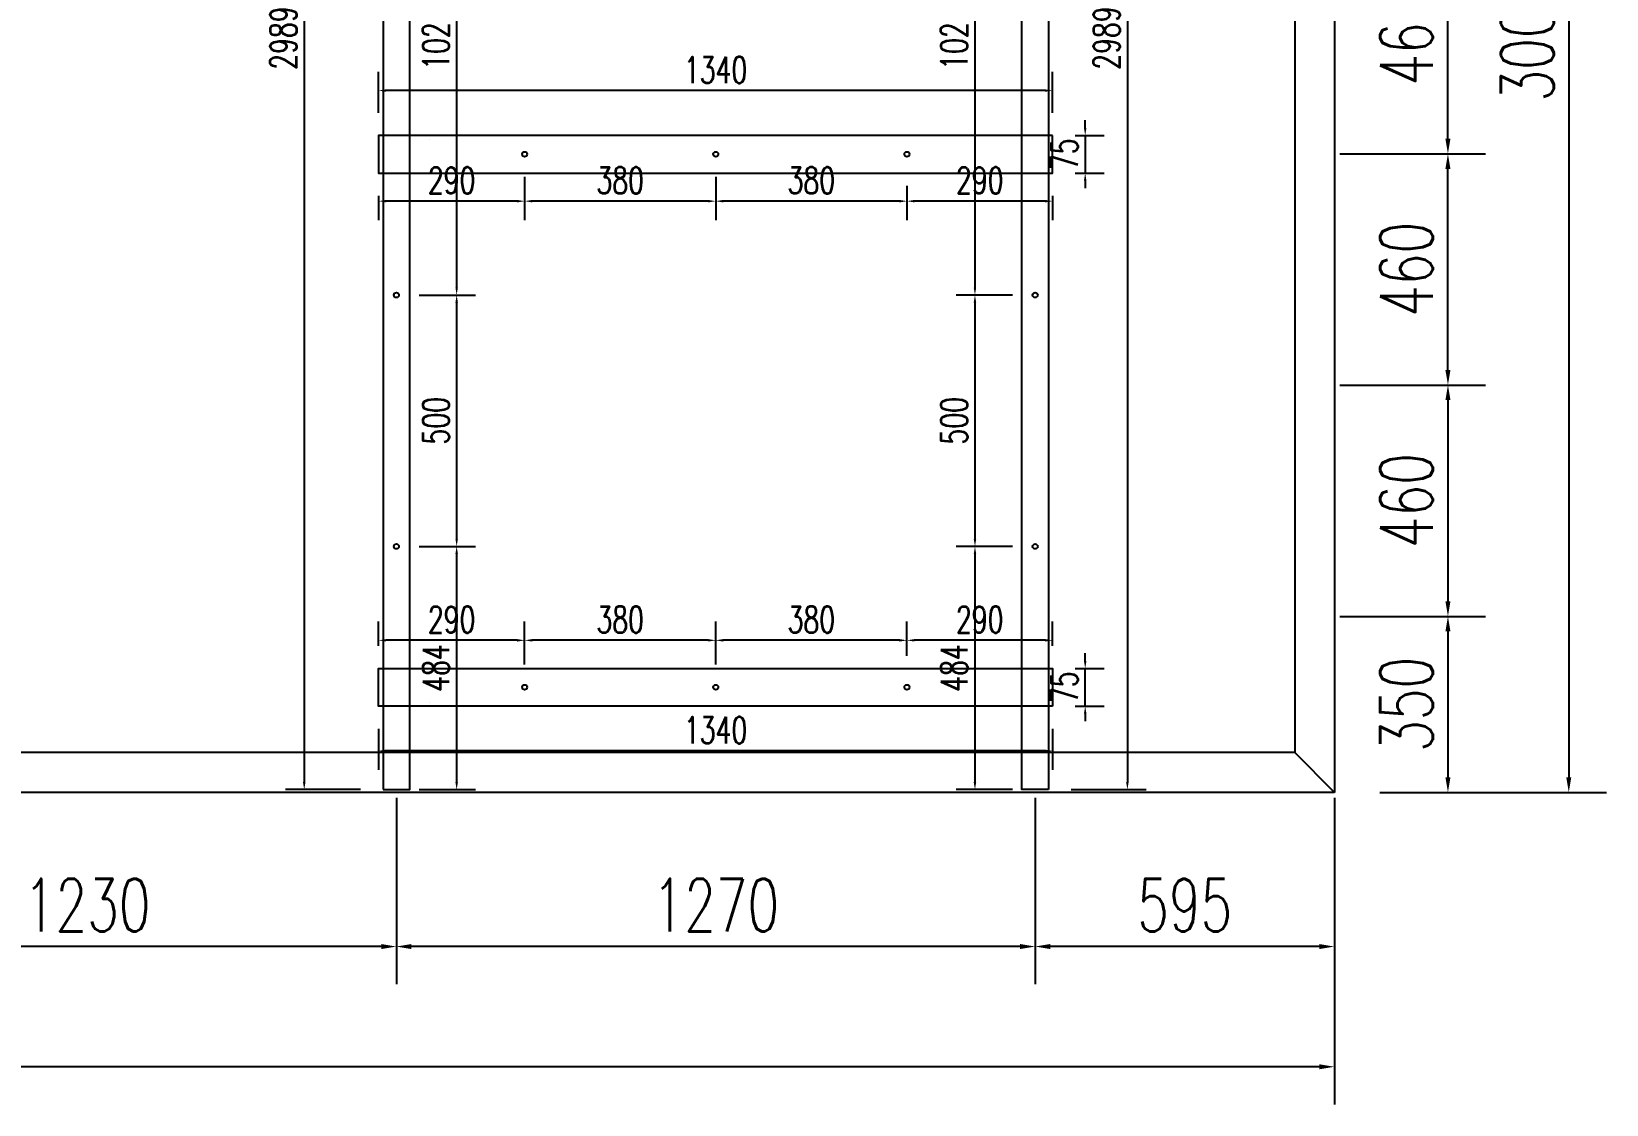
# Model space of a CAD drawing. Header units: millimetres. Extents: x 20612 to 158249, y -13511 to 156976.
# Drawn here: x 54452 to 57584, y 4858 to 6992 of the extents above; entities that cross this region are included whole.
import ezdxf

# ---------------------------------------------------------------- set-up
doc = ezdxf.new("R2010")
doc.units = ezdxf.units.MM
doc.header["$LTSCALE"] = 10
doc.layers.add('W-bridge approach引桥', color=4, linetype='Continuous')
doc.layers.add('W-STEEL_FRAME钢架', color=3, linetype='Continuous')
doc.styles.add('STANDARD_T3', font='simplex.shx', dxfattribs={"width": 0.7, "bigfont": 'hztxt.shx'})
doc.dimstyles.new('W&&15', dxfattribs={"dimtxt": 52.5, "dimasz": 15, "dimexe": 37.5, "dimexo": 45, "dimgap": 15, "dimtad": 1, "dimdec": 0, "dimzin": 0, "dimdsep": 46, "dimtxsty": 'STANDARD_T3', "dimcen": 0.09, "dimclrd": 1, "dimclre": 1, "dimclrt": 7, "dimazin": 2, "dimtfac": 1, "dimtdec": 0, "dimtix": 1, "dimtmove": 2, "dimatfit": 3, "dimfxl": 100, "dimtolj": 1, "dimtzin": 0, "dimarcsym": 0})
doc.dimstyles.new('W&&30', dxfattribs={"dimtxt": 105, "dimasz": 30, "dimexe": 75, "dimexo": 90, "dimgap": 30, "dimtad": 1, "dimdec": 0, "dimzin": 0, "dimdsep": 46, "dimtxsty": 'STANDARD_T3', "dimcen": 0.09, "dimclrd": 1, "dimclre": 1, "dimclrt": 7, "dimazin": 2, "dimtfac": 1, "dimtdec": 0, "dimtix": 1, "dimtmove": 2, "dimatfit": 3, "dimfxl": 100, "dimtolj": 1, "dimtzin": 0, "dimarcsym": 0})

# ---------------------------------------------------------------- blocks, each defined once
blk = doc.blocks.new('*D642')
at = {"layer": 'Defpoints', "color": 0, "transparency": 16777216}
for p in [(55142.2, 5649.9), (56482.2, 5649.9), (55142.2, 5560.9)]:
    blk.add_point(p, dxfattribs=at)
at = {"layer": 'W-bridge approach引桥', "color": 1, "lineweight": -2, "transparency": 16777216}
for p, q in [((55142.2, 5604.9), (55142.2, 5523.4)), ((56482.2, 5604.9), (56482.2, 5523.4)), ((56467.2, 5560.9), (55157.2, 5560.9))]:
    blk.add_line(p, q, dxfattribs=at)
at = {"layer": 'W-bridge approach引桥', "color": 1, "transparency": 16777216}
for points in [[(55157.2, 5563.4), (55157.2, 5558.4), (55142.2, 5560.9)], [(56467.2, 5563.4), (56467.2, 5558.4), (56482.2, 5560.9)]]:
    blk.add_solid(points, dxfattribs=at)
at = {"layer": 'W-bridge approach引桥', "color": 7, "transparency": 16777216, "insert": (55812.2, 5602.1), "char_height": 52.5, "attachment_point": 5, "style": 'STANDARD_T3'}
blk.add_mtext('\\A1;1340', dxfattribs=at)
blk = doc.blocks.new('*D643')
at = {"layer": 'Defpoints', "color": 0, "transparency": 16777216}
for p in [(56192.7, 5780.7), (56192.7, 5704.9), (56482.2, 5724.9)]:
    blk.add_point(p, dxfattribs=at)
at = {"layer": 'W-bridge approach引桥', "color": 1, "lineweight": -2, "transparency": 16777216}
for p, q in [((56192.7, 5749.9), (56192.7, 5818.2)), ((56482.2, 5769.9), (56482.2, 5818.2)), ((56467.2, 5780.7), (56207.7, 5780.7))]:
    blk.add_line(p, q, dxfattribs=at)
at = {"layer": 'W-bridge approach引桥', "color": 1, "transparency": 16777216}
for points in [[(56207.7, 5783.2), (56207.7, 5778.2), (56192.7, 5780.7)], [(56467.2, 5783.2), (56467.2, 5778.2), (56482.2, 5780.7)]]:
    blk.add_solid(points, dxfattribs=at)
at = {"layer": 'W-bridge approach引桥', "color": 7, "transparency": 16777216, "insert": (56337.5, 5822), "char_height": 52.5, "attachment_point": 5, "style": 'STANDARD_T3'}
blk.add_mtext('\\A1;290', dxfattribs=at)
blk = doc.blocks.new('*D644')
at = {"layer": 'Defpoints', "color": 0, "transparency": 16777216}
for p in [(55812.7, 5780.7), (56192.7, 5704.9), (55812.7, 5687.4)]:
    blk.add_point(p, dxfattribs=at)
at = {"layer": 'W-bridge approach引桥', "color": 1, "lineweight": -2, "transparency": 16777216}
for p, q in [((55812.7, 5732.4), (55812.7, 5818.2)), ((56192.7, 5749.9), (56192.7, 5818.2)), ((56177.7, 5780.7), (55827.7, 5780.7))]:
    blk.add_line(p, q, dxfattribs=at)
at = {"layer": 'W-bridge approach引桥', "color": 1, "transparency": 16777216}
for points in [[(55827.7, 5783.2), (55827.7, 5778.2), (55812.7, 5780.7)], [(56177.7, 5783.2), (56177.7, 5778.2), (56192.7, 5780.7)]]:
    blk.add_solid(points, dxfattribs=at)
at = {"layer": 'W-bridge approach引桥', "color": 7, "transparency": 16777216, "insert": (56002.7, 5822), "char_height": 52.5, "attachment_point": 5, "style": 'STANDARD_T3'}
blk.add_mtext('\\A1;380', dxfattribs=at)
blk = doc.blocks.new('*D645')
at = {"layer": 'Defpoints', "color": 0, "transparency": 16777216}
for p in [(55432.7, 5780.7), (55432.7, 5687.4), (55812.7, 5687.4)]:
    blk.add_point(p, dxfattribs=at)
at = {"layer": 'W-bridge approach引桥', "color": 1, "lineweight": -2, "transparency": 16777216}
for p, q in [((55432.7, 5732.4), (55432.7, 5818.2)), ((55812.7, 5732.4), (55812.7, 5818.2)), ((55797.7, 5780.7), (55447.7, 5780.7))]:
    blk.add_line(p, q, dxfattribs=at)
at = {"layer": 'W-bridge approach引桥', "color": 1, "transparency": 16777216}
for points in [[(55447.7, 5783.2), (55447.7, 5778.2), (55432.7, 5780.7)], [(55797.7, 5783.2), (55797.7, 5778.2), (55812.7, 5780.7)]]:
    blk.add_solid(points, dxfattribs=at)
at = {"layer": 'W-bridge approach引桥', "color": 7, "transparency": 16777216, "insert": (55622.7, 5822), "char_height": 52.5, "attachment_point": 5, "style": 'STANDARD_T3'}
blk.add_mtext('\\A1;380', dxfattribs=at)
blk = doc.blocks.new('*D646')
at = {"layer": 'Defpoints', "color": 0, "transparency": 16777216}
for p in [(55142.2, 5780.7), (55142.2, 5724.9), (55432.7, 5687.4)]:
    blk.add_point(p, dxfattribs=at)
at = {"layer": 'W-bridge approach引桥', "color": 1, "lineweight": -2, "transparency": 16777216}
for p, q in [((55142.2, 5769.9), (55142.2, 5818.2)), ((55432.7, 5732.4), (55432.7, 5818.2)), ((55417.7, 5780.7), (55157.2, 5780.7))]:
    blk.add_line(p, q, dxfattribs=at)
at = {"layer": 'W-bridge approach引桥', "color": 1, "transparency": 16777216}
for points in [[(55157.2, 5783.2), (55157.2, 5778.2), (55142.2, 5780.7)], [(55417.7, 5783.2), (55417.7, 5778.2), (55432.7, 5780.7)]]:
    blk.add_solid(points, dxfattribs=at)
at = {"layer": 'W-bridge approach引桥', "color": 7, "transparency": 16777216, "insert": (55287.5, 5822), "char_height": 52.5, "attachment_point": 5, "style": 'STANDARD_T3'}
blk.add_mtext('\\A1;290', dxfattribs=at)
blk = doc.blocks.new('*D581')
at = {"layer": 'Defpoints', "color": 0, "transparency": 16777216}
for p in [(56482.2, 5724.9), (56547.2, 5724.9), (56482.2, 5649.9)]:
    blk.add_point(p, dxfattribs=at)
at = {"layer": 'W-bridge approach引桥', "color": 1, "lineweight": -2, "transparency": 16777216}
for p, q in [((56547.2, 5739.9), (56547.2, 5754.9)), ((56527.2, 5724.9), (56584.7, 5724.9)), ((56547.2, 5649.9), (56547.2, 5724.9)), ((56527.2, 5649.9), (56584.7, 5649.9)), ((56547.2, 5634.9), (56547.2, 5619.9))]:
    blk.add_line(p, q, dxfattribs=at)
at = {"layer": 'W-bridge approach引桥', "color": 1, "transparency": 16777216}
for points in [[(56544.7, 5739.9), (56549.7, 5739.9), (56547.2, 5724.9)], [(56544.7, 5634.9), (56549.7, 5634.9), (56547.2, 5649.9)]]:
    blk.add_solid(points, dxfattribs=at)
at = {"layer": 'W-bridge approach引桥', "color": 7, "transparency": 16777216, "insert": (56506, 5687.4), "char_height": 52.5, "attachment_point": 5, "rotation": 90, "style": 'STANDARD_T3'}
blk.add_mtext('\\A1;75', dxfattribs=at)
blk = doc.blocks.new('*D647')
at = {"layer": 'Defpoints', "color": 0, "transparency": 16777216}
for p in [(56474.2, 8472.9), (56474.2, 5483.9), (56631.1, 5483.9)]:
    blk.add_point(p, dxfattribs=at)
at = {"layer": 'W-bridge approach引桥', "color": 1, "lineweight": -2, "transparency": 16777216}
for p, q in [((56519.2, 8472.9), (56668.6, 8472.9)), ((56631.1, 8457.9), (56631.1, 5498.9)), ((56519.2, 5483.9), (56668.6, 5483.9))]:
    blk.add_line(p, q, dxfattribs=at)
at = {"layer": 'W-bridge approach引桥', "color": 1, "transparency": 16777216}
for points in [[(56628.6, 8457.9), (56633.6, 8457.9), (56631.1, 8472.9)], [(56628.6, 5498.9), (56633.6, 5498.9), (56631.1, 5483.9)]]:
    blk.add_solid(points, dxfattribs=at)
at = {"layer": 'W-bridge approach引桥', "color": 7, "transparency": 16777216, "insert": (56589.9, 6978.4), "char_height": 52.5, "attachment_point": 5, "rotation": 90, "style": 'STANDARD_T3'}
blk.add_mtext('\\A1;2989', dxfattribs=at)
blk = doc.blocks.new('*D650')
at = {"layer": 'Defpoints', "color": 0, "transparency": 16777216}
for p in [(56447.7, 7489.4), (56328, 6467.4), (56447.7, 6467.4)]:
    blk.add_point(p, dxfattribs=at)
at = {"layer": 'W-bridge approach引桥', "color": 1, "lineweight": -2, "transparency": 16777216}
for p, q in [((56402.7, 7489.4), (56290.5, 7489.4)), ((56328, 7474.4), (56328, 6482.4)), ((56402.7, 6467.4), (56290.5, 6467.4))]:
    blk.add_line(p, q, dxfattribs=at)
at = {"layer": 'W-bridge approach引桥', "color": 1, "transparency": 16777216}
for points in [[(56325.5, 7474.4), (56330.5, 7474.4), (56328, 7489.4)], [(56325.5, 6482.4), (56330.5, 6482.4), (56328, 6467.4)]]:
    blk.add_solid(points, dxfattribs=at)
at = {"layer": 'W-bridge approach引桥', "color": 7, "transparency": 16777216, "insert": (56286.7, 6978.4), "char_height": 52.5, "attachment_point": 5, "rotation": 90, "style": 'STANDARD_T3'}
blk.add_mtext('\\A1;1022', dxfattribs=at)
blk = doc.blocks.new('*D651')
at = {"layer": 'Defpoints', "color": 0, "transparency": 16777216}
for p in [(56447.7, 6467.4), (56328, 5967.4), (56447.7, 5967.4)]:
    blk.add_point(p, dxfattribs=at)
at = {"layer": 'W-bridge approach引桥', "color": 1, "lineweight": -2, "transparency": 16777216}
for p, q in [((56402.7, 6467.4), (56290.5, 6467.4)), ((56328, 6452.4), (56328, 5982.4)), ((56402.7, 5967.4), (56290.5, 5967.4))]:
    blk.add_line(p, q, dxfattribs=at)
at = {"layer": 'W-bridge approach引桥', "color": 1, "transparency": 16777216}
for points in [[(56325.5, 6452.4), (56330.5, 6452.4), (56328, 6467.4)], [(56325.5, 5982.4), (56330.5, 5982.4), (56328, 5967.4)]]:
    blk.add_solid(points, dxfattribs=at)
at = {"layer": 'W-bridge approach引桥', "color": 7, "transparency": 16777216, "insert": (56286.7, 6217.4), "char_height": 52.5, "attachment_point": 5, "rotation": 90, "style": 'STANDARD_T3'}
blk.add_mtext('\\A1;500', dxfattribs=at)
blk = doc.blocks.new('*D652')
at = {"layer": 'Defpoints', "color": 0, "transparency": 16777216}
for p in [(56447.7, 5967.4), (56328, 5483.9), (56447.7, 5483.9)]:
    blk.add_point(p, dxfattribs=at)
at = {"layer": 'W-bridge approach引桥', "color": 1, "lineweight": -2, "transparency": 16777216}
for p, q in [((56402.7, 5967.4), (56290.5, 5967.4)), ((56328, 5952.4), (56328, 5498.9)), ((56402.7, 5483.9), (56290.5, 5483.9))]:
    blk.add_line(p, q, dxfattribs=at)
at = {"layer": 'W-bridge approach引桥', "color": 1, "transparency": 16777216}
for points in [[(56325.5, 5952.4), (56330.5, 5952.4), (56328, 5967.4)], [(56325.5, 5498.9), (56330.5, 5498.9), (56328, 5483.9)]]:
    blk.add_solid(points, dxfattribs=at)
at = {"layer": 'W-bridge approach引桥', "color": 7, "transparency": 16777216, "insert": (56286.7, 5725.7), "char_height": 52.5, "attachment_point": 5, "rotation": 90, "style": 'STANDARD_T3'}
blk.add_mtext('\\A1;484', dxfattribs=at)
blk = doc.blocks.new('*D590')
at = {"color": 1, "lineweight": -2, "transparency": 16777216}
for p, q in [((56447.7, 5467.4), (56447.7, 5096.7)), ((57042.7, 5467.4), (57042.7, 5096.7)), ((57012.7, 5171.7), (56477.7, 5171.7))]:
    blk.add_line(p, q, dxfattribs=at)
at = {"color": 1, "transparency": 16777216}
for points in [[(56477.7, 5176.7), (56477.7, 5166.7), (56447.7, 5171.7)], [(57012.7, 5176.7), (57012.7, 5166.7), (57042.7, 5171.7)]]:
    blk.add_solid(points, dxfattribs=at)
at = {"layer": 'Defpoints', "color": 0, "transparency": 16777216}
for p in [(56447.7, 5557.4), (57042.7, 5557.4), (56447.7, 5171.7)]:
    blk.add_point(p, dxfattribs=at)
at = {"color": 7, "transparency": 16777216, "insert": (56745.2, 5254.2), "char_height": 105, "attachment_point": 5, "style": 'STANDARD_T3'}
blk.add_mtext('\\A1;595', dxfattribs=at)
blk = doc.blocks.new('*D559')
at = {"color": 1, "lineweight": -2, "transparency": 16777216}
for p, q in [((55177.7, 5467.4), (55177.7, 5096.7)), ((56447.7, 5467.4), (56447.7, 5096.7)), ((56417.7, 5171.7), (55207.7, 5171.7))]:
    blk.add_line(p, q, dxfattribs=at)
at = {"color": 1, "transparency": 16777216}
for points in [[(55207.7, 5176.7), (55207.7, 5166.7), (55177.7, 5171.7)], [(56417.7, 5176.7), (56417.7, 5166.7), (56447.7, 5171.7)]]:
    blk.add_solid(points, dxfattribs=at)
at = {"layer": 'Defpoints', "color": 0, "transparency": 16777216}
for p in [(55177.7, 5557.4), (56447.7, 5557.4), (55177.7, 5171.7)]:
    blk.add_point(p, dxfattribs=at)
at = {"color": 7, "transparency": 16777216, "insert": (55812.7, 5254.2), "char_height": 105, "attachment_point": 5, "style": 'STANDARD_T3'}
blk.add_mtext('\\A1;1270', dxfattribs=at)
blk = doc.blocks.new('*D560')
at = {"color": 1, "lineweight": -2, "transparency": 16777216}
for p, q in [((53947.7, 5467.4), (53947.7, 5096.7)), ((55177.7, 5467.4), (55177.7, 5096.7)), ((55147.7, 5171.7), (53977.7, 5171.7))]:
    blk.add_line(p, q, dxfattribs=at)
at = {"color": 1, "transparency": 16777216}
for points in [[(53977.7, 5176.7), (53977.7, 5166.7), (53947.7, 5171.7)], [(55147.7, 5176.7), (55147.7, 5166.7), (55177.7, 5171.7)]]:
    blk.add_solid(points, dxfattribs=at)
at = {"layer": 'Defpoints', "color": 0, "transparency": 16777216}
for p in [(53947.7, 5557.4), (55177.7, 5557.4), (53947.7, 5171.7)]:
    blk.add_point(p, dxfattribs=at)
at = {"color": 7, "transparency": 16777216, "insert": (54562.7, 5254.2), "char_height": 105, "attachment_point": 5, "style": 'STANDARD_T3'}
blk.add_mtext('\\A1;1230', dxfattribs=at)
blk = doc.blocks.new('*D591')
at = {"color": 1, "lineweight": -2, "transparency": 16777216}
for p, q in [((57132.7, 8478.4), (57583.7, 8478.4)), ((57508.7, 8448.4), (57508.7, 5508.4)), ((57132.7, 5478.4), (57583.7, 5478.4))]:
    blk.add_line(p, q, dxfattribs=at)
at = {"color": 1, "transparency": 16777216}
for points in [[(57503.7, 8448.4), (57513.7, 8448.4), (57508.7, 8478.4)], [(57503.7, 5508.4), (57513.7, 5508.4), (57508.7, 5478.4)]]:
    blk.add_solid(points, dxfattribs=at)
at = {"layer": 'Defpoints', "color": 0, "transparency": 16777216}
for p in [(57042.7, 8478.4), (57042.7, 5478.4), (57508.7, 5478.4)]:
    blk.add_point(p, dxfattribs=at)
at = {"color": 7, "transparency": 16777216, "insert": (57426.2, 6978.4), "char_height": 105, "attachment_point": 5, "rotation": 90, "style": 'STANDARD_T3'}
blk.add_mtext('\\A1;3000', dxfattribs=at)
blk = doc.blocks.new('*D566')
at = {"color": 1, "lineweight": -2, "transparency": 16777216}
for p, q in [((57053.7, 6748.4), (57343.4, 6748.4)), ((57268.4, 6318.4), (57268.4, 6718.4)), ((57053.7, 6288.4), (57343.4, 6288.4))]:
    blk.add_line(p, q, dxfattribs=at)
at = {"color": 1, "transparency": 16777216}
for points in [[(57263.4, 6718.4), (57273.4, 6718.4), (57268.4, 6748.4)], [(57263.4, 6318.4), (57273.4, 6318.4), (57268.4, 6288.4)]]:
    blk.add_solid(points, dxfattribs=at)
at = {"layer": 'Defpoints', "color": 0, "transparency": 16777216}
for p in [(56963.7, 6748.4), (57268.4, 6748.4), (56963.7, 6288.4)]:
    blk.add_point(p, dxfattribs=at)
at = {"color": 7, "transparency": 16777216, "insert": (57185.9, 6518.4), "char_height": 105, "attachment_point": 5, "rotation": 90, "style": 'STANDARD_T3'}
blk.add_mtext('\\A1;460', dxfattribs=at)
blk = doc.blocks.new('*D567')
at = {"color": 1, "lineweight": -2, "transparency": 16777216}
for p, q in [((57053.7, 7208.4), (57343.4, 7208.4)), ((57268.4, 6778.4), (57268.4, 7178.4)), ((57053.7, 6748.4), (57343.4, 6748.4))]:
    blk.add_line(p, q, dxfattribs=at)
at = {"color": 1, "transparency": 16777216}
for points in [[(57263.4, 7178.4), (57273.4, 7178.4), (57268.4, 7208.4)], [(57263.4, 6778.4), (57273.4, 6778.4), (57268.4, 6748.4)]]:
    blk.add_solid(points, dxfattribs=at)
at = {"layer": 'Defpoints', "color": 0, "transparency": 16777216}
for p in [(56963.7, 7208.4), (57268.4, 7208.4), (56963.7, 6748.4)]:
    blk.add_point(p, dxfattribs=at)
at = {"color": 7, "transparency": 16777216, "insert": (57185.9, 6978.4), "char_height": 105, "attachment_point": 5, "rotation": 90, "style": 'STANDARD_T3'}
blk.add_mtext('\\A1;460', dxfattribs=at)
blk = doc.blocks.new('*D570')
at = {"color": 1, "lineweight": -2, "transparency": 16777216}
for p, q in [((57053.7, 5828.4), (57343.4, 5828.4)), ((57268.4, 5798.4), (57268.4, 5508.4)), ((57132.7, 5478.4), (57343.4, 5478.4))]:
    blk.add_line(p, q, dxfattribs=at)
at = {"color": 1, "transparency": 16777216}
for points in [[(57263.4, 5798.4), (57273.4, 5798.4), (57268.4, 5828.4)], [(57263.4, 5508.4), (57273.4, 5508.4), (57268.4, 5478.4)]]:
    blk.add_solid(points, dxfattribs=at)
at = {"layer": 'Defpoints', "color": 0, "transparency": 16777216}
for p in [(56963.7, 5828.4), (57042.7, 5478.4), (57268.4, 5478.4)]:
    blk.add_point(p, dxfattribs=at)
at = {"color": 7, "transparency": 16777216, "insert": (57185.9, 5653.4), "char_height": 105, "attachment_point": 5, "rotation": 90, "style": 'STANDARD_T3'}
blk.add_mtext('\\A1;350', dxfattribs=at)
blk = doc.blocks.new('*D571')
at = {"color": 1, "lineweight": -2, "transparency": 16777216}
for p, q in [((57053.7, 6288.4), (57343.4, 6288.4)), ((57268.4, 6258.4), (57268.4, 5858.4)), ((57053.7, 5828.4), (57343.4, 5828.4))]:
    blk.add_line(p, q, dxfattribs=at)
at = {"color": 1, "transparency": 16777216}
for points in [[(57263.4, 6258.4), (57273.4, 6258.4), (57268.4, 6288.4)], [(57263.4, 5858.4), (57273.4, 5858.4), (57268.4, 5828.4)]]:
    blk.add_solid(points, dxfattribs=at)
at = {"layer": 'Defpoints', "color": 0, "transparency": 16777216}
for p in [(56963.7, 6288.4), (56963.7, 5828.4), (57268.4, 5828.4)]:
    blk.add_point(p, dxfattribs=at)
at = {"color": 7, "transparency": 16777216, "insert": (57185.9, 6058.4), "char_height": 105, "attachment_point": 5, "rotation": 90, "style": 'STANDARD_T3'}
blk.add_mtext('\\A1;460', dxfattribs=at)
blk = doc.blocks.new('*D637')
at = {"color": 1, "lineweight": -2, "transparency": 16777216}
for p, q in [((47062.7, 5388.4), (47062.7, 4857.6)), ((57042.7, 5388.4), (57042.7, 4857.6)), ((57012.7, 4932.6), (47092.7, 4932.6))]:
    blk.add_line(p, q, dxfattribs=at)
at = {"color": 1, "transparency": 16777216}
for points in [[(47092.7, 4937.6), (47092.7, 4927.6), (47062.7, 4932.6)], [(57012.7, 4937.6), (57012.7, 4927.6), (57042.7, 4932.6)]]:
    blk.add_solid(points, dxfattribs=at)
at = {"layer": 'Defpoints', "color": 0, "transparency": 16777216}
for p in [(47062.7, 5478.4), (57042.7, 5478.4), (47062.7, 4932.6)]:
    blk.add_point(p, dxfattribs=at)
at = {"color": 7, "transparency": 16777216, "insert": (52052.7, 5015.1), "char_height": 105, "attachment_point": 5, "style": 'STANDARD_T3'}
blk.add_mtext('\\A1;9980', dxfattribs=at)
blk = doc.blocks.new('*D654')
at = {"layer": 'Defpoints', "color": 0, "transparency": 16777216}
for p in [(55151.2, 8472.9), (54994.4, 5483.9), (55151.2, 5483.9)]:
    blk.add_point(p, dxfattribs=at)
at = {"layer": 'W-bridge approach引桥', "color": 1, "lineweight": -2, "transparency": 16777216}
for p, q in [((55106.2, 8472.9), (54956.9, 8472.9)), ((54994.4, 8457.9), (54994.4, 5498.9)), ((55106.2, 5483.9), (54956.9, 5483.9))]:
    blk.add_line(p, q, dxfattribs=at)
at = {"layer": 'W-bridge approach引桥', "color": 1, "transparency": 16777216}
for points in [[(54991.9, 8457.9), (54996.9, 8457.9), (54994.4, 8472.9)], [(54991.9, 5498.9), (54996.9, 5498.9), (54994.4, 5483.9)]]:
    blk.add_solid(points, dxfattribs=at)
at = {"layer": 'W-bridge approach引桥', "color": 7, "transparency": 16777216, "insert": (54953.1, 6978.4), "char_height": 52.5, "attachment_point": 5, "rotation": 90, "style": 'STANDARD_T3'}
blk.add_mtext('\\A1;2989', dxfattribs=at)
blk = doc.blocks.new('*D657')
at = {"layer": 'Defpoints', "color": 0, "transparency": 16777216}
for p in [(55177.7, 7489.4), (55177.7, 6467.4), (55297.5, 6467.4)]:
    blk.add_point(p, dxfattribs=at)
at = {"layer": 'W-bridge approach引桥', "color": 1, "lineweight": -2, "transparency": 16777216}
for p, q in [((55222.7, 7489.4), (55335, 7489.4)), ((55297.5, 7474.4), (55297.5, 6482.4)), ((55222.7, 6467.4), (55335, 6467.4))]:
    blk.add_line(p, q, dxfattribs=at)
at = {"layer": 'W-bridge approach引桥', "color": 1, "transparency": 16777216}
for points in [[(55295, 7474.4), (55300, 7474.4), (55297.5, 7489.4)], [(55295, 6482.4), (55300, 6482.4), (55297.5, 6467.4)]]:
    blk.add_solid(points, dxfattribs=at)
at = {"layer": 'W-bridge approach引桥', "color": 7, "transparency": 16777216, "insert": (55256.3, 6978.4), "char_height": 52.5, "attachment_point": 5, "rotation": 90, "style": 'STANDARD_T3'}
blk.add_mtext('\\A1;1022', dxfattribs=at)
blk = doc.blocks.new('*D658')
at = {"layer": 'Defpoints', "color": 0, "transparency": 16777216}
for p in [(55177.7, 6467.4), (55177.7, 5967.4), (55297.5, 5967.4)]:
    blk.add_point(p, dxfattribs=at)
at = {"layer": 'W-bridge approach引桥', "color": 1, "lineweight": -2, "transparency": 16777216}
for p, q in [((55222.7, 6467.4), (55335, 6467.4)), ((55297.5, 6452.4), (55297.5, 5982.4)), ((55222.7, 5967.4), (55335, 5967.4))]:
    blk.add_line(p, q, dxfattribs=at)
at = {"layer": 'W-bridge approach引桥', "color": 1, "transparency": 16777216}
for points in [[(55295, 6452.4), (55300, 6452.4), (55297.5, 6467.4)], [(55295, 5982.4), (55300, 5982.4), (55297.5, 5967.4)]]:
    blk.add_solid(points, dxfattribs=at)
at = {"layer": 'W-bridge approach引桥', "color": 7, "transparency": 16777216, "insert": (55256.3, 6217.4), "char_height": 52.5, "attachment_point": 5, "rotation": 90, "style": 'STANDARD_T3'}
blk.add_mtext('\\A1;500', dxfattribs=at)
blk = doc.blocks.new('*D659')
at = {"layer": 'Defpoints', "color": 0, "transparency": 16777216}
for p in [(55177.7, 5967.4), (55177.7, 5483.9), (55297.5, 5483.9)]:
    blk.add_point(p, dxfattribs=at)
at = {"layer": 'W-bridge approach引桥', "color": 1, "lineweight": -2, "transparency": 16777216}
for p, q in [((55222.7, 5967.4), (55335, 5967.4)), ((55297.5, 5952.4), (55297.5, 5498.9)), ((55222.7, 5483.9), (55335, 5483.9))]:
    blk.add_line(p, q, dxfattribs=at)
at = {"layer": 'W-bridge approach引桥', "color": 1, "transparency": 16777216}
for points in [[(55295, 5952.4), (55300, 5952.4), (55297.5, 5967.4)], [(55295, 5498.9), (55300, 5498.9), (55297.5, 5483.9)]]:
    blk.add_solid(points, dxfattribs=at)
at = {"layer": 'W-bridge approach引桥', "color": 7, "transparency": 16777216, "insert": (55256.3, 5725.7), "char_height": 52.5, "attachment_point": 5, "rotation": 90, "style": 'STANDARD_T3'}
blk.add_mtext('\\A1;484', dxfattribs=at)
blk = doc.blocks.new('*D661')
at = {"layer": 'Defpoints', "color": 0, "transparency": 16777216}
for p in [(55142.2, 6874), (55142.2, 6784.9), (56482.2, 6784.9)]:
    blk.add_point(p, dxfattribs=at)
at = {"layer": 'W-bridge approach引桥', "color": 1, "lineweight": -2, "transparency": 16777216}
for p, q in [((55142.2, 6829.9), (55142.2, 6911.5)), ((56482.2, 6829.9), (56482.2, 6911.5)), ((56467.2, 6874), (55157.2, 6874))]:
    blk.add_line(p, q, dxfattribs=at)
at = {"layer": 'W-bridge approach引桥', "color": 1, "transparency": 16777216}
for points in [[(55157.2, 6876.5), (55157.2, 6871.5), (55142.2, 6874)], [(56467.2, 6876.5), (56467.2, 6871.5), (56482.2, 6874)]]:
    blk.add_solid(points, dxfattribs=at)
at = {"layer": 'W-bridge approach引桥', "color": 7, "transparency": 16777216, "insert": (55812.2, 6915.2), "char_height": 52.5, "attachment_point": 5, "style": 'STANDARD_T3'}
blk.add_mtext('\\A1;1340', dxfattribs=at)
blk = doc.blocks.new('*D662')
at = {"layer": 'Defpoints', "color": 0, "transparency": 16777216}
for p in [(56192.7, 6729.9), (56482.2, 6709.9), (56192.7, 6654.1)]:
    blk.add_point(p, dxfattribs=at)
at = {"layer": 'W-bridge approach引桥', "color": 1, "lineweight": -2, "transparency": 16777216}
for p, q in [((56192.7, 6684.9), (56192.7, 6616.6)), ((56467.2, 6654.1), (56207.7, 6654.1)), ((56482.2, 6664.9), (56482.2, 6616.6))]:
    blk.add_line(p, q, dxfattribs=at)
at = {"layer": 'W-bridge approach引桥', "color": 1, "transparency": 16777216}
for points in [[(56207.7, 6656.6), (56207.7, 6651.6), (56192.7, 6654.1)], [(56467.2, 6656.6), (56467.2, 6651.6), (56482.2, 6654.1)]]:
    blk.add_solid(points, dxfattribs=at)
at = {"layer": 'W-bridge approach引桥', "color": 7, "transparency": 16777216, "insert": (56337.5, 6695.4), "char_height": 52.5, "attachment_point": 5, "style": 'STANDARD_T3'}
blk.add_mtext('\\A1;290', dxfattribs=at)
blk = doc.blocks.new('*D663')
at = {"layer": 'Defpoints', "color": 0, "transparency": 16777216}
for p in [(55812.7, 6747.4), (56192.7, 6729.9), (55812.7, 6654.1)]:
    blk.add_point(p, dxfattribs=at)
at = {"layer": 'W-bridge approach引桥', "color": 1, "lineweight": -2, "transparency": 16777216}
for p, q in [((55812.7, 6702.4), (55812.7, 6616.6)), ((56192.7, 6684.9), (56192.7, 6616.6)), ((56177.7, 6654.1), (55827.7, 6654.1))]:
    blk.add_line(p, q, dxfattribs=at)
at = {"layer": 'W-bridge approach引桥', "color": 1, "transparency": 16777216}
for points in [[(55827.7, 6656.6), (55827.7, 6651.6), (55812.7, 6654.1)], [(56177.7, 6656.6), (56177.7, 6651.6), (56192.7, 6654.1)]]:
    blk.add_solid(points, dxfattribs=at)
at = {"layer": 'W-bridge approach引桥', "color": 7, "transparency": 16777216, "insert": (56002.7, 6695.4), "char_height": 52.5, "attachment_point": 5, "style": 'STANDARD_T3'}
blk.add_mtext('\\A1;380', dxfattribs=at)
blk = doc.blocks.new('*D664')
at = {"layer": 'Defpoints', "color": 0, "transparency": 16777216}
for p in [(55432.7, 6747.4), (55812.7, 6747.4), (55432.7, 6654.1)]:
    blk.add_point(p, dxfattribs=at)
at = {"layer": 'W-bridge approach引桥', "color": 1, "lineweight": -2, "transparency": 16777216}
for p, q in [((55432.7, 6702.4), (55432.7, 6616.6)), ((55812.7, 6702.4), (55812.7, 6616.6)), ((55797.7, 6654.1), (55447.7, 6654.1))]:
    blk.add_line(p, q, dxfattribs=at)
at = {"layer": 'W-bridge approach引桥', "color": 1, "transparency": 16777216}
for points in [[(55447.7, 6656.6), (55447.7, 6651.6), (55432.7, 6654.1)], [(55797.7, 6656.6), (55797.7, 6651.6), (55812.7, 6654.1)]]:
    blk.add_solid(points, dxfattribs=at)
at = {"layer": 'W-bridge approach引桥', "color": 7, "transparency": 16777216, "insert": (55622.7, 6695.4), "char_height": 52.5, "attachment_point": 5, "style": 'STANDARD_T3'}
blk.add_mtext('\\A1;380', dxfattribs=at)
blk = doc.blocks.new('*D665')
at = {"layer": 'Defpoints', "color": 0, "transparency": 16777216}
for p in [(55432.7, 6747.4), (55142.2, 6709.9), (55142.2, 6654.1)]:
    blk.add_point(p, dxfattribs=at)
at = {"layer": 'W-bridge approach引桥', "color": 1, "lineweight": -2, "transparency": 16777216}
for p, q in [((55432.7, 6702.4), (55432.7, 6616.6)), ((55142.2, 6664.9), (55142.2, 6616.6)), ((55417.7, 6654.1), (55157.2, 6654.1))]:
    blk.add_line(p, q, dxfattribs=at)
at = {"layer": 'W-bridge approach引桥', "color": 1, "transparency": 16777216}
for points in [[(55157.2, 6656.6), (55157.2, 6651.6), (55142.2, 6654.1)], [(55417.7, 6656.6), (55417.7, 6651.6), (55432.7, 6654.1)]]:
    blk.add_solid(points, dxfattribs=at)
at = {"layer": 'W-bridge approach引桥', "color": 7, "transparency": 16777216, "insert": (55287.5, 6695.4), "char_height": 52.5, "attachment_point": 5, "style": 'STANDARD_T3'}
blk.add_mtext('\\A1;290', dxfattribs=at)
blk = doc.blocks.new('*D582')
at = {"layer": 'Defpoints', "color": 0, "transparency": 16777216}
for p in [(56482.2, 6784.9), (56482.2, 6709.9), (56547.2, 6709.9)]:
    blk.add_point(p, dxfattribs=at)
at = {"layer": 'W-bridge approach引桥', "color": 1, "lineweight": -2, "transparency": 16777216}
for p, q in [((56547.2, 6799.9), (56547.2, 6814.9)), ((56527.2, 6784.9), (56584.7, 6784.9)), ((56547.2, 6784.9), (56547.2, 6709.9)), ((56527.2, 6709.9), (56584.7, 6709.9)), ((56547.2, 6694.9), (56547.2, 6679.9))]:
    blk.add_line(p, q, dxfattribs=at)
at = {"layer": 'W-bridge approach引桥', "color": 1, "transparency": 16777216}
for points in [[(56544.7, 6799.9), (56549.7, 6799.9), (56547.2, 6784.9)], [(56544.7, 6694.9), (56549.7, 6694.9), (56547.2, 6709.9)]]:
    blk.add_solid(points, dxfattribs=at)
at = {"layer": 'W-bridge approach引桥', "color": 7, "transparency": 16777216, "insert": (56506, 6747.4), "char_height": 52.5, "attachment_point": 5, "rotation": 90, "style": 'STANDARD_T3'}
blk.add_mtext('\\A1;75', dxfattribs=at)

msp = doc.modelspace()

# ---------------------------------------------------------------- linework, layer by layer
at = {"layer": 'W-bridge approach引桥'}
for centre in [(55432.7, 6747.4), (55812.7, 6747.4), (56192.7, 6747.4), (55177.7, 6467.4), (56447.7, 6467.4), (55177.7, 5967.4), (56447.7, 5967.4), (55432.7, 5687.4), (55812.7, 5687.4), (56192.7, 5687.4)]:
    msp.add_circle(centre, 5, dxfattribs=at)
at = {"layer": 'W-STEEL_FRAME钢架', "color": 2}
for p, q in [((55243.7, 6777.4), (55243.7, 6777.4)), ((55243.7, 5657.4), (55243.7, 5657.4))]:
    msp.add_line(p, q, dxfattribs=at)
at = {"layer": 'W-STEEL_FRAME钢架'}
msp.add_line((57042.7, 5478.4), (56963.7, 5557.4), dxfattribs=at)
for points in [[(57042.7, 5478.4), (47062.7, 5478.4), (47062.7, 8478.4), (57042.7, 8478.4)], [(55151.2, 5483.9), (55204.2, 5483.9), (55204.2, 8472.9), (55151.2, 8472.9)], [(56474.2, 5483.9), (56421.2, 5483.9), (56421.2, 8472.9), (56474.2, 8472.9)], [(56963.7, 5557.4), (47141.7, 5557.4), (47141.7, 8399.4), (56963.7, 8399.4)]]:
    msp.add_lwpolyline(points, close=True, dxfattribs=at)
at = {"layer": 'W-STEEL_FRAME钢架', "color": 2}
for points in [[(56482.2, 6784.9), (55142.2, 6784.9), (55142.2, 6709.9), (56482.2, 6709.9)], [(56482.2, 5649.9), (55142.2, 5649.9), (55142.2, 5724.9), (56482.2, 5724.9)]]:
    msp.add_lwpolyline(points, close=True, dxfattribs=at)

# ---------------------------------------------------------------- dimensions: what is measured, and where the dimension line sits
for base, p1, p2, angle, picture, middle in [((57508.7, 5478.4), (57042.7, 8478.4), (57042.7, 5478.4), 90, '*D591', (57426.2, 6978.4)), ((57268.4, 7208.4), (56963.7, 6748.4), (56963.7, 7208.4), 90, '*D567', (57185.9, 6978.4)), ((57268.4, 6748.4), (56963.7, 6288.4), (56963.7, 6748.4), 90, '*D566', (57185.9, 6518.4)), ((57268.4, 5828.4), (56963.7, 6288.4), (56963.7, 5828.4), 90, '*D571', (57185.9, 6058.4)), ((57268.4, 5478.4), (56963.7, 5828.4), (57042.7, 5478.4), 90, '*D570', (57185.9, 5653.4)), ((53947.7, 5171.7), (55177.7, 5557.4), (53947.7, 5557.4), 180, '*D560', (54562.7, 5254.2)), ((55177.7, 5171.7), (56447.7, 5557.4), (55177.7, 5557.4), 180, '*D559', (55812.7, 5254.2)), ((56447.7, 5171.7), (57042.7, 5557.4), (56447.7, 5557.4), 180, '*D590', (56745.2, 5254.2)), ((47062.7, 4932.6), (57042.7, 5478.4), (47062.7, 5478.4), 180, '*D637', (52052.7, 5015.1))]:
    dim = msp.add_linear_dim(base=base, p1=p1, p2=p2, angle=angle, dimstyle='W&&30')
    dim.commit()
    dim.dimension.update_dxf_attribs({"geometry": picture, "text_midpoint": middle})
at = {"layer": 'W-bridge approach引桥'}
for base, p1, p2, angle, picture, middle in [((54994.4, 5483.9), (55151.2, 8472.9), (55151.2, 5483.9), 270, '*D654', (54953.1, 6978.4)), ((56631.1, 5483.9), (56474.2, 8472.9), (56474.2, 5483.9), 270, '*D647', (56589.9, 6978.4)), ((55297.5, 6467.4), (55177.7, 7489.4), (55177.7, 6467.4), 270, '*D657', (55256.3, 6978.4)), ((56328, 6467.4), (56447.7, 7489.4), (56447.7, 6467.4), 270, '*D650', (56286.7, 6978.4)), ((55142.2, 6874), (56482.2, 6784.9), (55142.2, 6784.9), 180, '*D661', (55812.2, 6915.2)), ((56547.2, 6709.9), (56482.2, 6784.9), (56482.2, 6709.9), 270, '*D582', (56506, 6747.4)), ((55432.7, 6654.1), (55812.7, 6747.4), (55432.7, 6747.4), 180, '*D664', (55622.7, 6695.4)), ((55812.7, 6654.1), (56192.7, 6729.9), (55812.7, 6747.4), 180, '*D663', (56002.7, 6695.4)), ((56192.7460281, 6654.1382933), (56482.2460281, 6709.9341493), (56192.7460281, 6729.9341493), 180, '*D662', (56337.4960281, 6695.3882933)), ((55297.5, 5967.4), (55177.7, 6467.4), (55177.7, 5967.4), 270, '*D658', (55256.3, 6217.4)), ((56328, 5967.4), (56447.7, 6467.4), (56447.7, 5967.4), 270, '*D651', (56286.7, 6217.4)), ((55297.5141586, 5483.9341493), (55177.7460281, 5967.4341493), (55177.7460281, 5483.9341493), 270, '*D659', (55256.2641586, 5725.6841493)), ((56327.9778975, 5483.9341493), (56447.7460281, 5967.4341493), (56447.7460281, 5483.9341493), 270, '*D652', (56286.7278975, 5725.6841493)), ((55432.7, 5780.7), (55812.7, 5687.4), (55432.7, 5687.4), 180, '*D645', (55622.7, 5822)), ((55812.7, 5780.7), (56192.7, 5704.9), (55812.7, 5687.4), 180, '*D644', (56002.7, 5822)), ((56192.7460281, 5780.7300053), (56482.2460281, 5724.9341493), (56192.7460281, 5704.9341493), 180, '*D643', (56337.4960281, 5821.9800053)), ((56547.2, 5724.9), (56482.2, 5649.9), (56482.2, 5724.9), 90, '*D581', (56506, 5687.4)), ((55142.2, 5560.9), (56482.2, 5649.9), (55142.2, 5649.9), 180, '*D642', (55812.2, 5602.1))]:
    dim = msp.add_linear_dim(base=base, p1=p1, p2=p2, angle=angle, dimstyle='W&&15', dxfattribs=at)
    dim.commit()
    dim.dimension.update_dxf_attribs({"geometry": picture, "text_midpoint": middle})
for base, p1, p2, picture, middle in [((55142.2, 6654.1), (55432.7, 6747.4), (55142.2, 6709.9), '*D665', (55287.5, 6695.4)), ((55142.2, 5780.7), (55432.7, 5687.4), (55142.2, 5724.9), '*D646', (55287.5, 5822))]:
    dim = msp.add_linear_dim(base=base, p1=p1, p2=p2, angle=180, text='290', dimstyle='W&&15', dxfattribs=at)
    dim.commit()
    dim.dimension.update_dxf_attribs({"geometry": picture, "text_midpoint": middle})

doc.saveas('drawing.dxf')
